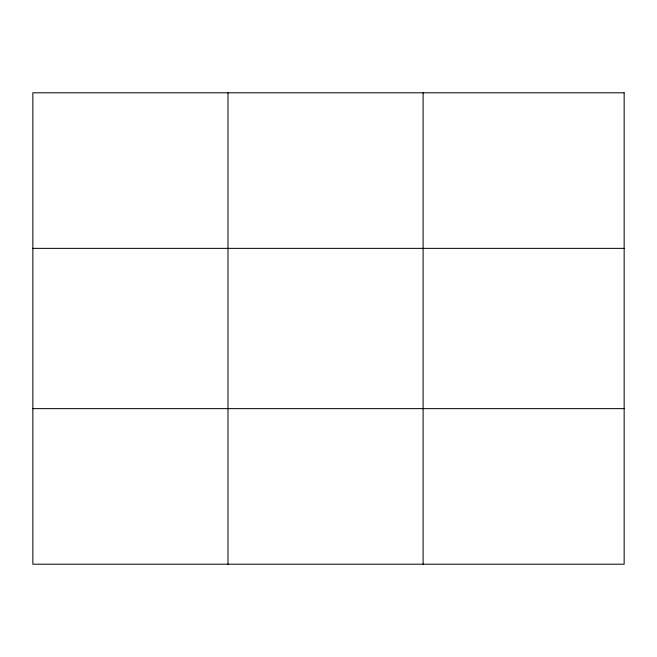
<?xml version="1.0" encoding="UTF-8"?>
<svg xmlns="http://www.w3.org/2000/svg" width="657" height="657" viewBox="0 0 657 657"><rect width="100%" height="100%" fill="white"/><g stroke="black" fill="none" stroke-linecap="round" stroke-linejoin="round"><path stroke-width="0.99" d="M227.979 92.801L227.979 564.199M423.108 92.801L423.108 564.199M32.85 248.362L624.15 248.362M32.85 408.638L624.15 408.638M624.15 92.801L624.15 564.199L32.85 564.199L32.85 92.801L624.15 92.801"/></g></svg>
